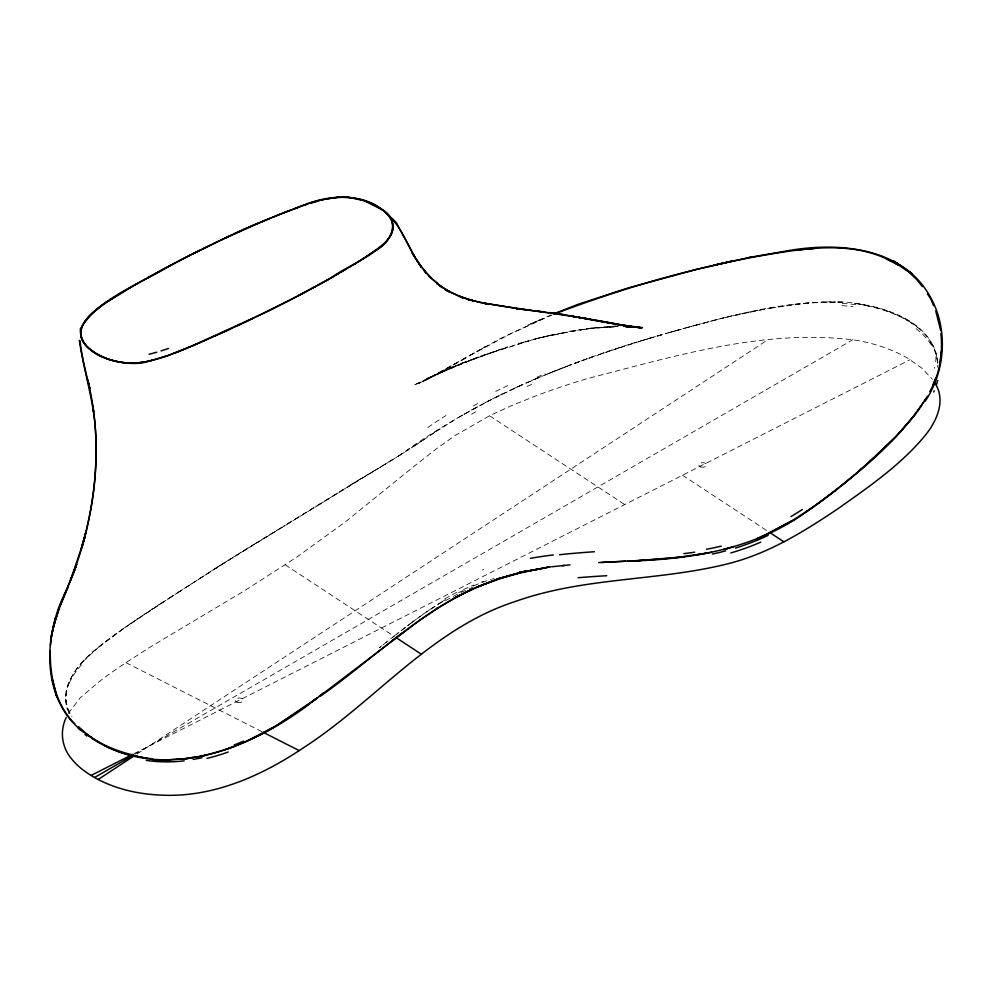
<?xml version="1.0" encoding="UTF-8"?>
<svg xmlns="http://www.w3.org/2000/svg" width="992" height="992" viewBox="0 0 992 992"><rect width="100%" height="100%" fill="white"/><g stroke="black" fill="none" stroke-linecap="round" stroke-linejoin="round"><path stroke-width="0.74" stroke-dasharray="4.96 3.72" d="M937.316 367.3L937.44 365.304M68.113 685.063L68.82 683.104M68.349 713.347L80.116 697.909L99.237 681.591A548.192 316.498 0 0 1 123.777 664.094L149.792 647.305L244.677 590.612L296.831 557.107L345.427 521.866L413.379 466.848L436.505 448.706L455.006 435.612L489.527 415.772L512.405 405.244L536.474 395.634A618.772 357.244 0 0 1 587.066 378.671C675.168 356.215 766.828 327.509 858.65 340.64A124.533 71.895 0 0 1 907.891 358.31L921.816 368.094L932.319 379.192M82.696 661.875L97.91 647.739M98.382 647.354L123.454 628.63M379.663 647.553L380.581 646.809M379.514 647.615L381.635 645.916M382.9 644.974L387.066 641.675M385.925 642.518L388.083 640.832M392.398 637.434L394.58 635.736M390.761 638.774L394.456 635.897M396.763 634.037L398.945 632.338M395.374 635.178L398.139 633.032M401.14 630.639L411.06 623.125M401.834 630.168L405.517 627.341M407.365 625.94L409.212 624.526M409.969 623.869L420.36 616.218M412.201 622.195L426.969 611.518M116.758 633.392C94.128 650.318 63.6 670.877 66.216 702.956A91.128 56.42 -5 0 0 67.518 708.449M118.817 631.916L127.187 626.002M124.484 627.899L176.241 593.625M423.522 613.924L444.8 600.048M129.307 624.514L135.755 620.05M427.924 610.861L429.834 609.547M137.094 619.169L159.662 604.277M423.336 440.002L431.656 434.409M430.801 608.902L435.662 605.69M420.955 441.589L424.688 439.096M430.342 435.29L436.567 431.136M432.239 434.012L434.645 432.413M421.265 441.39L416.318 444.676M435.86 431.607L460.052 416.516L486.34 402.058M437.05 430.813L438.03 430.168M417.111 444.156L396.788 457.064M415.388 445.284L409.82 448.892M137.057 753.97L767.696 339.872M439.01 429.536L439.989 428.891M169.719 597.829C245.718 548.774 323.38 502.374 400.346 454.882C481.194 396.478 574.604 358.707 670.282 332.283M216.467 567.709L194.965 581.647M160.121 603.992L169.285 598.089M218.897 566.147L190.266 584.66M161.845 602.876L183.78 588.826M216.368 567.87L221.34 564.584M219.629 565.775L226.25 561.447M178.56 592.137L189.236 585.33M187.91 586.16L191.419 583.941M160.01 604.091C137.776 618.314 115.841 633.144 95.319 649.785C77.773 663.983 59.669 686.204 67.568 710.222M221.799 564.386L253.642 544.323M226.151 561.608L317.576 505.622M319.461 504.469L356.822 481.219M406.608 450.926L408.741 449.587M437.621 604.426L440.609 602.566M400.52 454.758L404.476 452.265M400.173 454.944L384.698 464.467M254.398 544.025L284.456 525.772M393.043 459.37L387.884 462.545M350.994 484.741L284.084 525.834M380.147 467.244L382.428 465.856M385.528 463.983L351.676 484.22M441.614 601.946L443.139 601.028M375.546 470.022L356.525 481.306M443.647 600.73L445.693 599.528M446.462 369.024L423.547 381.424L499.41 339.016L542.897 318.643L527.955 325.004M461.64 415.598L462.718 414.978M134.875 754.242L852.971 339.661M482.496 348.304L485.758 346.444L424.601 380.692L440.932 372.422M463.81 414.346L464.901 413.726M465.248 358.484L418.698 383.495L454.423 365.862L413.627 385.268L466.786 361.051L425.084 379.304L478.355 356.971L453.17 366.941L507.631 346.927L480.711 356.066L535.581 338.966L554.454 334.279L543.306 336.958L580.853 329.642L568.193 331.489M470.382 355.223L511.078 333.535L551.825 315.084M471.535 410.006L472.663 409.386M473.779 408.766L474.92 408.146M476.048 407.526L477.189 406.906M485.299 402.578L491.325 399.478M487.667 401.351L491.238 399.503M133.92 753.709L910.11 359.687M492.441 398.896L502.2 394.022M496.384 396.912L498.951 395.634M458.502 592.683L464.107 590.029M501.53 394.357L522.896 384.388M514.761 388.07L515.406 387.773M516.038 387.475L517.973 386.595M530.906 323.776L550.969 314.96M518.618 386.31L522.499 384.561M525.636 383.172L533.026 379.986M531.166 380.779L535.692 378.857M444.528 371.045L434.918 375.075L477.425 357.356L467.418 361.51L496.806 350.771L528.897 340.74L518.134 343.579L544.769 336.586L533.919 339.227L565.043 332.469L549.568 335.569M533.956 379.601L538.371 377.741M536.771 378.411L548.216 373.711M547.857 373.835L551.143 372.533M473.717 585.751L479.359 583.519M549.221 373.29L550.597 372.732M551.974 372.186L557.033 370.19M554.726 371.082L571.491 364.597M557.504 369.991L563.072 367.821M567.263 366.209L564.46 367.288M568.962 365.552L571.962 364.411M574.306 363.531L579.985 361.423M574.976 363.283L582.837 360.369M581.014 361.038L612.089 350.201M584.052 359.935L587.103 358.831M482.224 582.44L490.978 579.415M588.566 358.298L597.221 355.26M598.66 354.752L600.11 354.256M601.574 353.76L604.475 352.768M605.938 352.272L608.865 351.292M611.791 350.312L632.45 343.641M614.718 349.345L619.144 347.894M620.608 347.423L623.571 346.468M628.06 345.018L635.426 342.711M491.97 579.105L493.954 578.485M638.389 341.781L642.866 340.405M634.496 342.996L647.429 339.028M645.854 339.5L650.678 338.049M648.842 338.594L667.008 333.238M653.331 337.255L655.576 336.586M657.832 335.916L662.346 334.589M673.568 331.34L665.359 333.721M676.866 330.398L669.885 332.419M677.449 330.249L680.5 329.394M674.424 331.117L683.538 328.538M683.463 328.526L690.072 326.678M668.174 332.878C726.094 316.733 785.552 299.497 846.275 302.151C882.657 305.747 933.77 320.23 937.911 363.308M686.588 327.682L726.628 317.105M694.251 325.562L691.176 326.405M695.789 325.14L711.19 321.011M712.74 320.614L723.602 317.886M725.164 317.514L766.444 308.81M728.277 316.77L734.526 315.307M736.089 314.948L737.664 314.6M739.226 314.253L745.513 312.877M746.542 312.629L758.148 310.335M562.762 332.928L586.818 328.935L617.842 326.306M759.736 310.025L766.915 308.735M582.775 329.518L580.345 329.939L593.117 327.806L582.775 329.518L610.154 326.467L597.903 327.881M767.709 308.586L770.114 308.177M769.755 308.227L809.819 302.672L842.493 302.225M770.908 308.041L790.165 304.99M791.79 304.767L793.402 304.544M795.014 304.333L824.228 301.965M600.668 327.571L617.495 326.653M617.718 326.294L591.802 327.868L618.016 326.641M825.84 301.928L835.599 301.952M617.607 326.17L614.569 326.108L617.421 326.219M837.236 302.002L842.964 302.287M854.286 303.378L864.553 304.978M858.663 303.974L877.92 308.066A109.926 65.236 -2.9 0 1 886.96 311.004M872.997 306.776L874.51 307.148M887.034 310.93L889.948 312.009A117.44 69.452 -2.7 0 1 905.795 319.362L910.408 322.115M125.959 662.656L262.012 731.724M908.573 320.962L915.046 325.277M682.496 475.23L767.262 530.894M489.527 415.772L624.737 504.556M285.188 564.795L393.216 635.723M916.558 326.418L918.022 327.596M929.69 340.033L930.918 341.88M932.542 344.695L933.286 346.146M69.564 713.88L67.444 708.474M936.758 356.5L936.448 354.975A100.849 62.112 -4.5 0 0 933.348 346.121M937.378 361.348L937.465 363.332M445.668 600.606A307.718 181.586 11.9 0 1 474.622 586.483M930.025 342.116A101.953 62.533 -1.8 0 1 937.316 361.348M910.172 322.264A108.711 67.704 -6 0 1 929.541 340.082M842.196 303.366A135.83 91.103 -6.3 0 1 858.179 305.052M444.763 598.883A308.475 186.967 14.2 0 1 457.535 591.951M463.512 589.583A283.092 168.293 12.8 0 1 473.903 585.044M481.12 582.23A283.092 168.293 12.8 0 1 483.575 581.337M482.36 569.978A248.384 145.712 12.1 0 1 483.662 569.482M935.977 356.624A111.798 66.712 -15.3 0 1 935.394 363.283M934.563 367.325A111.798 66.712 -15.3 0 1 934.303 368.317M916 328.625A106.454 65.311 -3.4 0 1 931.339 345.018M915.145 325.227A108.636 67.456 -6 0 1 916.658 326.368M874.274 307.458A114.65 68.584 -3.3 0 1 908.288 321.135M864.416 305.214A123.727 77.971 -4.9 0 1 872.848 306.999M842.096 305.66A133.573 89.429 -6.4 0 1 853.021 306.627M536.957 377.158A419.926 149.804 -12.3 0 1 545.116 373.786M527.012 386.421A390.575 148.502 -11.5 0 1 534.775 383.086M495.678 391.468A393.08 169.347 -9.4 0 1 508.4 385.268M473.296 405.976A357.976 101.717 -16.1 0 1 480.314 402.169M471.535 414.197A382.726 112.009 -15.6 0 1 478.144 410.589M427.788 427.54A413.887 154.107 -11 0 1 445.941 415.536M69.204 683.19A138.781 85.622 2.6 0 1 83.911 662.346M65.906 695.342A106.454 66.328 3.5 0 1 67.58 684.976M71.97 716.435A94.525 58.317 -1.9 0 1 71.672 715.964M70.072 713.124A94.525 58.317 -1.9 0 1 65.683 695.355M700.588 466.835A3.943 2.282 0 0 0 706.713 465.087A3.943 2.282 0 0 0 701.022 462.904A3.943 2.282 0 0 0 700.588 466.835M237.014 702.162A3.943 2.282 0 0 0 243.139 700.414A3.943 2.282 0 0 0 237.46 698.219A3.943 2.282 0 0 0 237.014 702.162"/><path stroke-width="1.49" d="M50.294 650.839C49.848 676.804 55.651 704.866 74.747 723.788M929.789 391.542C939.895 374.108 942.946 353.363 940.887 333.486M50.443 645.383C52.774 616.652 67.382 590.996 76.694 564.188L72.751 574.566M939.709 365.54L941.346 351.714M74.326 570.4C93.422 518.047 101.048 461.255 92.888 405.926L93.608 411.916C91.152 387.847 82.497 364.932 80.042 340.926M81.518 548.427L84.903 537.118L83.105 543.058M75.9 566.73L69.663 582.515L80.414 551.056L86.391 530.398L82.088 546.456C91.512 512.653 97.055 477.586 95.79 442.432C96.236 407.538 84.246 374.319 79.348 340.306M66.29 717.414C59.57 730.72 61.752 747.373 71.449 758.657A101.382 58.528 0 0 0 82.547 769.556C97.7 781.138 115.853 788.268 134.453 791.988A104.582 60.376 0 0 0 163.072 795.2C213.751 797.233 262.012 775.632 303.267 747.894C375.162 701.518 430.875 629.089 514.34 601.809A235.612 136.028 0 0 1 549.072 591.616C607.836 577.753 669.054 578.534 727.644 563.828C767.82 553.945 803.458 531.91 837.422 509.07C867.864 487.605 899.112 466.141 923.416 437.559C935.865 423.138 946.752 401.165 934.935 383.135M75.95 566.556L59.917 606.025L67.754 587.71C43.412 632.14 39.519 698.194 83.179 732.022M933.038 384.512L935.729 377.989M927.433 396.143C897.388 444.156 850.826 479.334 805.702 512.393C754.007 549.444 689.552 559.624 627.378 561.125M925.362 400.966C946.281 369.892 948.426 326.244 928.673 294.078C900.761 247.194 838.364 242.098 789.731 250.418L749.605 257.362M925.561 399.305L924.953 400.322M924.643 400.83L913.496 416.69L900.5 431.78M920.216 407.625L921.568 405.616M917.414 411.568L918.828 409.597M915.938 413.54L895.491 437.026L866.537 464.392M899.645 432.698L897.921 434.521M897.053 435.426L877.796 454.2L855.811 473.767M90.904 314.39C55.403 347.721 123.74 371.244 148.899 361.063M91.896 313.497L103.143 304.718M865.57 465.248L857.77 472.068M853.827 475.466L856.617 473.06M854.434 474.932L834.173 491.598M852.227 476.805L847.788 480.537M845.544 482.41L841.03 486.105M838.699 488.014L815.461 505.511M320.292 695.429L323.628 692.813M833.528 492.094L818.71 503.204M319.213 696.285L321.185 694.76M317.217 697.81L313.212 700.848M316.014 698.703L277.512 725.016L244.826 742.115M312.703 701.22L311.19 702.361M311.624 702.262L418.574 621.029L437.794 607.935L436.765 608.58L456.109 597.32L477.016 587.14L499.819 578.262L476.011 587.425L498.926 578.671L523.776 571.59L497.29 578.968L522.189 572.111L548.923 567.114L519.523 572.52L544.645 567.994M459.581 595.473L453.852 598.374L472.204 589.161C415.933 615.685 371.33 660.151 321.036 695.776M392.683 640.212L403.198 632.437M309.157 703.861L310.174 703.105M315.853 698.926C251.72 750.733 150.362 790.041 79.496 728.227M307.111 705.349L308.128 704.605M374.678 250.765C391.493 243.722 401.351 218.947 381.598 209.56M306.082 706.093L274.4 726.888M817.73 503.924L793.24 520.106M373.773 251.41L371.07 253.295M814.382 506.28L805.578 512.294M366.953 256.097L370.338 253.803M369.272 254.535C380.643 246.748 399.801 234.484 390.823 218.364A41.875 23.188 3.1 0 0 386.954 213.826M103.838 304.246L106.64 302.374M368.367 255.142L365.8 256.866M365.639 256.978L362.006 259.371M363.494 258.404L358.372 261.714M98.208 779.476L134.466 755.668M107.359 301.903L110.236 300.055M361.15 259.929L357.467 262.285M110.955 299.596L114.923 297.104M112.456 298.654C95.418 307.632 64.716 331.551 90.669 349.606M357.604 262.198L355.21 263.686M113.894 297.761L119.796 294.091M117.391 295.579L122.351 292.504M122.016 292.714L123.591 291.735M122.76 292.256L134.032 285.423M124.248 291.326L124.992 290.867M354.008 264.43L355.657 263.413M125.736 290.408L126.492 289.949M354.752 263.971L352.805 265.162M127.236 289.49L127.98 289.044M128.737 288.585L131.75 286.775M794.245 519.498L766.742 534.254M352.048 265.62L349.147 267.344M350.25 266.699L351.143 266.154M791.926 520.899L765.018 535.023M132.345 286.428L137.417 283.476M348.452 267.766L344.856 269.874M336.759 274.61L343.071 270.915M338.619 273.519L335.507 275.342M341.756 271.684L345.476 269.514M335.953 275.069L333.312 276.607M273.234 727.57C249.438 741.408 223.609 752.271 196.441 757.181M134.8 284.977L139.971 282.013M94.6 777.492L133.536 755.024M331.564 277.624C348.638 263.55 415.908 241.068 384.685 211.457C357.542 188.765 321.594 197.42 292.02 209.61M332.99 276.805L328.067 279.608M332.704 276.966L308.958 290.048M137.876 283.204L138.644 282.77M330.472 278.244L325.401 281.083M139.426 282.323L141.261 281.294M140.194 281.889L150.387 276.235M141.757 281.021L142.538 280.587M326.678 280.376L327.943 279.67M143.319 280.141L144.1 279.707M144.882 279.273L145.663 278.839M326.318 280.587L324.136 281.79M147.721 277.698L151.962 275.367M151.615 275.553L154.33 274.052M154.206 274.127L163.035 269.316M155.508 273.408L156.81 272.688M321.569 283.204L323.714 282.026M157.492 272.329L159.067 271.461M322.846 282.497L317.713 285.312M321.123 283.439L309.169 289.924M160.654 270.605L161.448 270.171M315.121 286.713L295.542 297.154M162.031 269.861L166.222 267.629M308.611 290.222L303.403 293.012M305.809 291.735L306.652 291.276M163.345 269.154L165.416 268.051M170.041 265.608C139.984 284.419 99.15 297.526 80.352 328.885C79.819 352.631 109.604 362.229 129.208 363.159C153.338 363.382 175.671 352.73 197.47 343.641M304.978 292.181L302.089 293.706M165.974 267.753L167.276 267.059M167.016 267.208L168.59 266.364M300.787 294.401L303.304 293.062M167.809 266.786L193.936 253.282M168.603 266.364L175.15 262.917M169.905 265.682L182.925 258.862M299.472 295.083L301.642 293.942M298.158 295.777L299.981 294.822M298.319 295.69L299.15 295.256M177.766 261.553L180.383 260.189M294.19 297.848L295.839 296.992M181.697 259.507L183.718 258.453M291.722 299.125L294.215 297.836M286.291 301.928L296.856 296.459M183.012 258.825L186.124 257.213M288.424 300.836L291.586 299.2M184.326 258.143L189.608 255.44M285.944 302.101L286.775 301.68M288.895 300.588L256.097 316.845M285.126 302.523L281.827 304.209M283.476 303.366L284.307 302.944M187.736 256.395L190.935 254.77L190.154 255.155M91.115 775.446L132.544 754.404M282.311 303.961L280.178 305.04M277.698 306.28L279.632 305.313M191.791 254.336L222.654 239.258M278.306 305.982L276.049 307.111M192.262 254.101L193.601 253.444M275.23 307.52L276.954 306.652M275.615 307.322L271.572 309.318M194.234 253.121L195.883 252.315M272.738 308.748L273.569 308.338M194.94 252.774L196.714 251.906M196.28 252.117L200.024 250.282M270.221 309.988L271.907 309.157M197.532 251.497L198.363 251.088M205.716 247.504L210.949 244.937M203.013 248.818L208.407 246.19M209.771 245.508L215.214 242.854M268.869 310.645L271.089 309.566M198.97 250.802L204.203 248.248M212.486 244.193L216.95 242.011M267.518 311.314L269.427 310.372M266.154 311.972L267.778 311.178M215.202 242.866L218.686 241.168M264.467 312.79L266.947 311.587M262 313.98L264.802 312.629M217.93 241.54L220.658 240.213M262.074 313.943L193.006 345.551M252.142 318.754L254.609 317.564M220.435 240.324L223.398 238.898M221.315 239.903L266.612 219.716M250.505 319.536L252.501 318.581M251.137 319.238L246.4 321.507M224.762 238.241L227.503 236.939M248.037 320.726L248.868 320.329M223.969 238.626L228.879 236.282M244.764 322.301L247.008 321.222M228.445 236.493L230.256 235.625M243.933 322.685L245.619 321.879M242.854 323.194L244.243 322.536M229.35 236.059L231.632 234.98M231.161 235.203L232.078 234.769M239.816 324.632L242.296 323.466M233.914 233.914L239.506 231.297M233.008 234.323L236.691 232.599M238.688 325.165L241.465 323.851M238.998 325.016L236.518 326.17M238.167 325.401L234.496 327.112M237.162 232.388L247.206 227.825M233.095 327.757L228.867 329.691M231.545 328.464L232.376 328.079M240.448 230.863L241.403 230.429M229.053 329.604L226.052 330.968M228.222 329.989L224.056 331.874M242.358 229.995L246.227 228.259M221.799 332.89L224.638 331.613M222.382 332.63L217.546 334.8M219.877 333.758L220.708 333.374M215.686 335.631L218.203 334.502M216.12 335.445L209.82 338.235M214.012 336.375L214.855 336.003M211.507 337.491L212.338 337.119M466.414 592.026C489.837 580.977 514.761 573.264 540.28 568.887M210.403 337.974L207.303 339.351M207.539 339.239L203.943 340.826M205.629 340.082L206.46 339.723M246.996 227.924L248.409 227.304M203.1 341.198L204.674 340.504M201.426 341.93L203.236 341.136M201.798 341.769L197.222 343.753M198.921 343.021L200.359 342.389M248.186 227.404L251.261 226.077M249.178 226.97L255.564 224.266M761.1 536.759L757.119 538.445M196.032 344.261L190.228 346.741M191.32 346.282L192.175 345.923M252.179 225.68L253.183 225.258M261.243 221.96L281.939 213.503M149.854 360.852L168.132 355.446L190.476 346.63M188.79 347.349L189.633 346.989M187.091 348.068L187.934 347.708M255.217 224.415L257.002 223.659M185.392 348.775L186.248 348.415M256.234 223.981L258.441 223.064M554.54 313.956C633.776 283.873 716.41 260.834 800.532 249.624M257.25 223.56L259.879 222.468M260.338 222.282L262.756 221.29M183.694 349.482L177.704 351.887M264.207 220.695L269.812 218.401M267.096 219.517L273.06 217.087M272.899 217.149L274.35 216.554M274.152 216.64L277.276 215.376M553.71 313.856L578.088 304.321L628.655 287.792L696.806 269.353L750.336 257.213M276.346 215.748L278.74 214.78M278.578 214.855L286.08 211.879M279.694 214.396L280.81 213.95M281.12 213.85L301.171 206.324M284.22 212.61L289.044 210.738M235.464 745.996L225.73 749.555M286.514 211.705L287.668 211.259M176.96 352.172L173.96 353.326M288.833 210.812L290.52 210.168M290.011 210.366L291.189 209.92M294.798 208.58L298.48 207.254M300.998 206.386C328.637 193.911 363.456 192.299 387.016 213.801M166.358 356.054L161.882 357.529M303.564 205.518L307.52 204.24M310.446 203.335L316.795 201.463M734.241 546.592L724.718 549.283M317.204 201.339L318.643 200.942M727.806 548.44L723.366 549.605M321.668 200.099L323.318 199.665M153.624 359.935C132.767 365.775 108.674 363.543 91.177 350.002M324.669 199.355L339.797 196.862M205.17 755.445L201.289 756.288M519.721 572.124L521.122 571.838M711.562 552.321L680.239 557.095L639.704 560.48M523.937 571.28L526.07 570.871M708.325 552.928L696 555.061M192.622 757.863L185.839 758.781M546.307 567.449L550.895 566.854M684.988 556.574L675.465 557.653M552.048 566.717L570.003 564.894M187.686 758.483L169.917 759.674M185.43 758.83L183.818 759.004M562.278 565.676L564.584 565.428M673.878 557.814L669.092 558.285M801.995 249.488C831.556 246.214 863.251 246.512 890.208 260.685M667.492 558.434L661.069 558.992M659.469 559.128L647.168 560.009M646.586 560.058L635.959 560.691M601.487 562.464L625.592 561.212M598.709 562.563L628.829 561.05M640.125 560.455L632.226 560.902M628.482 561.1L635.277 560.728M625.382 326.504L629.796 326.43L625.233 326.331M626.014 326.542L642.357 327.695L619.256 324.781L627.676 326.232C579.638 316.051 530.77 311.116 482.422 302.932L488.672 304.333L467.207 299.237L473.221 300.762L458.49 295.901L463.624 298.158L444.701 289.428L449.698 291.809L436.939 283.662L440.498 286.031L429.065 276.024L430.726 277.673L420.769 266.054L412.201 253.208L421.34 266.898L420.769 266.054M626.944 326.579L636.38 327.174L625.84 326.07M625.493 326.294L631.482 326.765M625.642 326.306L636.38 327.174M347.336 196.962L364.349 200.793L381.151 209.262M529.939 310.161L516.014 308.574L562.848 314.538L615.288 324.049L570.896 316.002L589.508 319.176L584.102 318.221M625.766 326.07L641.564 327.868L617.111 324.558L634.793 327.174L597.072 320.639M152.371 758.855L146.506 758.099M535.172 310.781L543.79 311.81M521.147 309.169L479.545 302.3L466.265 298.952L470.84 300.241L458.106 295.765L446.078 290.086L450.108 292.132L438.724 285.039L442.358 287.655L432.214 279.211L424.254 270.94L426.399 273.209L418.773 263.438L421.352 267.183C410.477 252.551 405.207 234.472 393.402 220.484M562.848 314.538L549.084 312.517M147.064 758.285L134.738 755.842M143.877 757.776L137.59 756.549M135.259 756.028L132.94 755.47M263.388 732.418L299.113 750.56M898.616 265.087L886.24 258.652L898.616 265.087L896.309 263.86M899.67 265.744L907.506 271.076M769.829 532.58L783.953 541.855M395.783 637.422L421.501 654.311M92.281 738.246L88.251 735.407M908.722 271.969L917.092 279.905L922.386 286.626M384.685 211.457L396.602 223.312L414.954 257.25M389.348 216.02L396.602 223.312L392.175 218.612M927.532 293.992L930.856 299.038L933.571 305.685M935.754 310.992L940.751 330.658M88.61 383.321L89.863 388.579L87.792 379.787M339.847 197.222A44.888 34.199 5.1 0 1 347.312 197.321M156.748 352.21A120.28 62.62 -2.8 0 1 149.11 354.243M105.437 745.996A116.746 70.246 -1.2 0 1 92.045 738.383M134.453 756.276A111.836 66.96 -0.9 0 1 105.226 746.145M169.905 760.343A90.842 56.234 -1.7 0 1 152.148 759.512M196.317 756.871A113.658 74.586 -1 0 1 187.6 758.161M578.076 577.728A302.473 91.128 0.1 0 1 606.782 575.732M725.648 550.882A203.732 148.912 7.1 0 1 712.38 554.032M768.081 535.407A216.901 140.083 2.2 0 1 735.432 548.105M86.936 736.052A108.512 66.278 -2.9 0 1 85.039 734.526M79.806 729.728A108.512 66.278 -2.9 0 1 78.244 728.078M133.226 755.048A111.203 66.204 -0.7 0 1 78.616 726.677M137.652 756.437A110.137 67.53 -1.1 0 1 135.321 755.916M184.239 760.852A95.145 62.124 -2.4 0 1 146.246 760.356M201.996 757.752A117.651 74.846 -1.8 0 1 193.155 759.388M228.185 752.01A132.779 77.364 -3.1 0 1 206.981 758.384M243.561 741.136A193.13 108.698 -3.5 0 1 234.261 744.942M530.398 558.322A241.44 107.905 4.1 0 1 553.338 554.95M559.513 554.739A307.768 104.916 0.9 0 1 594.344 551.75M694.685 552.184A256.643 154.665 1.7 0 1 683.872 553.635M721.221 546.133A207.849 136.375 3.3 0 1 706.502 549.258M760.728 542.116A209.808 143.976 4.7 0 1 730.856 552.928M764.882 534.911A228.21 144.869 1.5 0 1 760.976 536.635M802.305 509.553A429.09 311.55 11.5 0 1 790.946 516.547M937.688 380.407A168.826 105.288 -10.4 0 1 936.46 384.598M934.142 390.898A168.826 105.288 -10.4 0 1 933.695 391.952M168.479 348.428A215.834 118.693 -1.7 0 1 161.076 350.92M53.32 627.093L51.038 637.806L55.651 617.681L53.32 627.093L59.272 607.501L53.32 627.093M731.972 261.107L714.042 265.224L731.972 261.107M808.393 248.918L793.947 250.294L815.201 248.285L808.393 248.918M896.805 263.14L893.507 260.983L911.946 273.606L896.805 263.14M54.312 687.134L51.981 678.181L56.941 697.388L54.312 687.134"/></g></svg>
